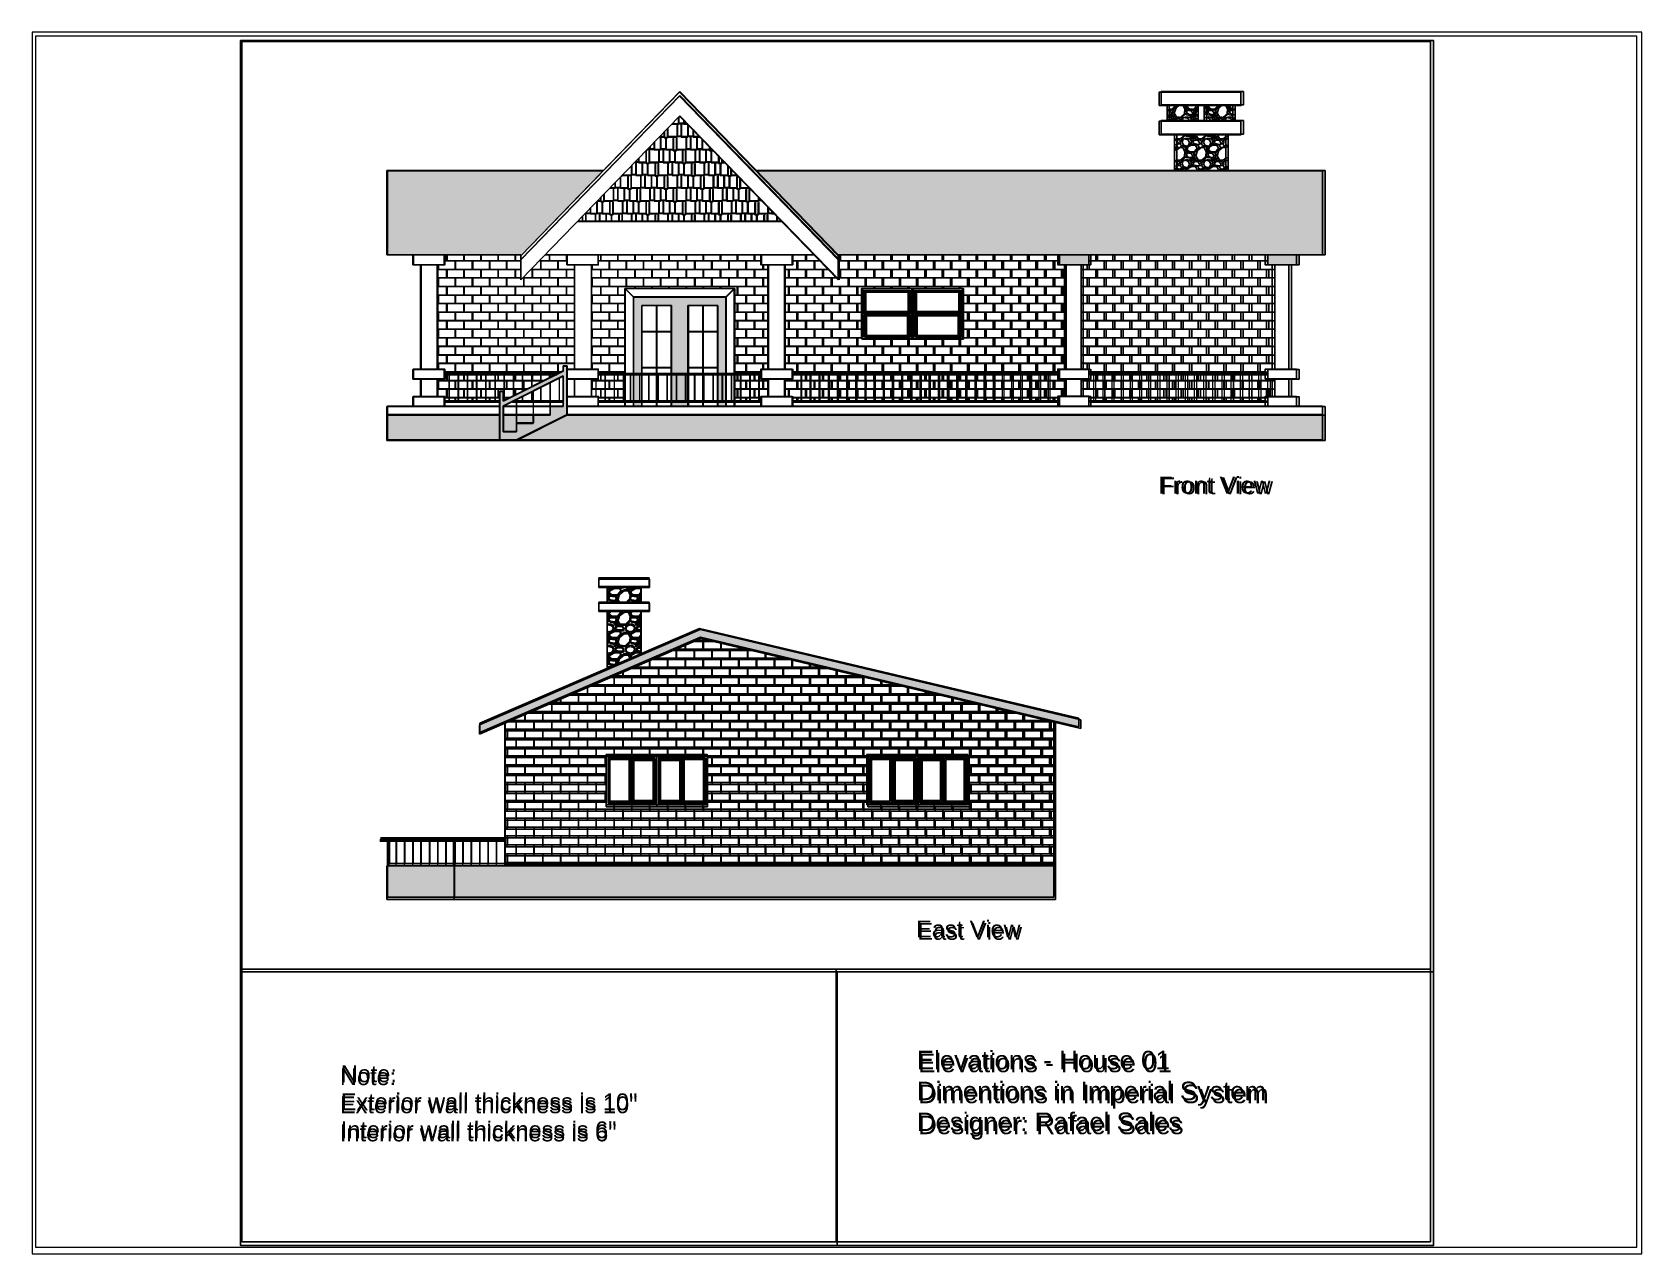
# Paper-space layout 'Layout1' of a CAD drawing. Header units: millimetres. Extents: x 0 to 257, y 0 to 195.
# The model-space entities are those that its viewports show. They can reach past a viewport. Long polylines and large blocks are cut down to what shows.
import ezdxf

# ---------------------------------------------------------------- set-up
doc = ezdxf.new("R2010")
doc.units = ezdxf.units.MM
for name, color, linetype in [('Dim', 21, 'Continuous'), ('Hatches', 3, 'Continuous'), ('Text', 2, 'Continuous')]:
    doc.layers.add(name, color=color, linetype=linetype)
doc.styles.get("Standard").update_dxf_attribs({"font": 'arial.ttf'})
pattern_1 = [(0, (-2280.477, -1784.411), (19.431, 9.144), [4.572, -3.81, 5.334, -2.286, 6.858, -3.048]), (0, (-2275.905, -1784.03), (19.431, 9.144), [3.81, -14.478, 3.048, -4.572]), (0, (-2266.761, -1784.983), (19.431, 9.144), [2.286, -23.622]), (90, (-2280.477, -1784.4114), (-6.477, 9.144), [8.763, -27.813]), (90, (-2275.905, -1784.4114), (-6.477, 9.144), [8.5725, -28.0035]), (90, (-2272.095, -1784.4114), (-6.477, 9.144), [8.001, -28.575]), (90, (-2266.761, -1784.983), (-6.477, 9.144), [8.763, -27.813]), (90, (-2264.475, -1784.983), (-6.477, 9.144), [8.763, -27.813]), (90, (-2257.617, -1784.4114), (-6.477, 9.144), [8.382, -28.194])]
pattern_2 = [(0, (-2280.477, -1784.4114), (0, 6.096), []), (90, (-2280.477, -1784.4114), (-6.096, 6.096), [6.096, -6.096])]

# ---------------------------------------------------------------- blocks, each defined once
blk = doc.blocks.new('Window - Wood Frame 36 x 36 in.')
for p, q in [((1.5, 18.5), (34.5, 18.5)), ((2, 17.5), (34, 17.5)), ((2.5, 19.5), (33.5, 19.5)), ((3, 16.5), (33, 16.5))]:
    blk.add_line(p, q)
blk.add_lwpolyline([(0, 0), (0, 36), (36, 36), (36, 0)], close=True)
for points in [[(1.5, 18.5), (1.5, 34.5), (34.5, 34.5), (34.5, 18.5)], [(2.5, 19.5), (2.5, 33.5), (33.5, 33.5), (33.5, 19.5)], [(34, 17.5), (34, 1.5), (2, 1.5), (2, 17.5)], [(33, 16.5), (33, 2.5), (3, 2.5), (3, 16.5)]]:
    blk.add_lwpolyline(points)
blk = doc.blocks.new('Front View')
at = {"true_color": 0x991b1e, "transparency": 33554687}
h = blk.add_hatch(dxfattribs=at)
h.set_pattern_fill('AR-RSHKE', color=244, scale=0.03)
h.set_pattern_definition(pattern_1)
h.paths.add_polyline_path([(281.4, 156), (208.7, 231), (136, 156)])
at = {"true_color": 0x991b1e, "transparency": 33554610}
h = blk.add_hatch(dxfattribs=at)
h.set_pattern_fill('AR-RSHKE', color=244, scale=0.03)
h.set_pattern_definition(pattern_1)
h.paths.add_polyline_path([(668, 132), (649.4, 132), (649.4, 124.9), (627.1, 124.9), (627.1, 132), (501.1, 132), (501.1, 125), (478.9, 125), (478.9, 132), (321.4, 132), (263.2, 192), (668, 192)])
h.paths.add_polyline_path([(154.2, 192), (0, 192), (0, 132), (96, 132)])
at = {"true_color": 0xcecce6, "transparency": 33554607}
h = blk.add_hatch(dxfattribs=at)
h.set_pattern_fill('AR-B816', color=254, scale=0.03)
h.set_pattern_definition(pattern_2)
h.paths.add_polyline_path([(133.7, 124.9), (128.3, 124.9), (128.3, 132), (112.7, 132), (95.4, 114.2), (95.4, 132), (40.9, 132), (40.9, 124.9), (36, 124.9), (36, 50.5), (40.9, 50.5), (40.9, 47), (121.3, 47), (125.6, 49.2), (125.6, 52.7), (128.3, 52.7), (128.3, 50.5), (133.7, 50.5)])
h.paths.add_polyline_path([(483.7, 125), (478.9, 125), (478.9, 132), (321.4, 132), (322, 131.4), (322, 114.2), (304.7, 132), (289.1, 132), (289.1, 124.9), (283.7, 124.9), (283.7, 50.5), (289.1, 50.5), (289.1, 47), (478.9, 47), (478.9, 50.5), (483.7, 50.5)])
h.paths.add_polyline_path([(338.6, 108), (410.6, 108), (410.6, 72), (374.6, 72), (338.6, 72)], flags=16)
h.paths.add_polyline_path([(340.1, 106.5), (373.1, 106.5), (373.1, 90.5), (340.1, 90.5)], flags=0)
h.paths.add_polyline_path([(341.1, 105.5), (372.1, 105.5), (372.1, 91.5), (341.1, 91.5)], flags=0)
h.paths.add_polyline_path([(340.6, 89.5), (372.6, 89.5), (372.6, 73.5), (340.6, 73.5)], flags=0)
h.paths.add_polyline_path([(341.6, 88.5), (371.6, 88.5), (371.6, 74.5), (341.6, 74.5)], flags=0)
h.paths.add_polyline_path([(376.1, 106.5), (409.1, 106.5), (409.1, 90.5), (376.1, 90.5)], flags=0)
h.paths.add_polyline_path([(377.1, 105.5), (408.1, 105.5), (408.1, 91.5), (377.1, 91.5)], flags=0)
h.paths.add_polyline_path([(376.6, 89.5), (408.6, 89.5), (408.6, 73.5), (376.6, 73.5)], flags=0)
h.paths.add_polyline_path([(377.6, 88.5), (407.6, 88.5), (407.6, 74.5), (377.6, 74.5)], flags=0)
h.paths.add_polyline_path([(632, 124.9), (627.1, 124.9), (627.1, 132), (501.1, 132), (501.1, 125), (495.7, 125), (495.7, 50.5), (501.1, 50.5), (501.1, 47), (627.1, 47), (627.1, 50.5), (632, 50.5)])
at = {"true_color": 0xcecce6, "transparency": 33554687}
h = blk.add_hatch(dxfattribs=at)
h.set_pattern_fill('AR-B816', color=254, scale=0.03)
h.set_pattern_definition(pattern_2)
h.paths.add_polyline_path([(121.3, 47), (125.6, 49.2), (125.6, 52.7), (128.3, 52.7), (128.3, 50.5), (133.7, 50.5), (133.7, 124.9), (128.3, 124.9), (128.3, 132), (112.7, 132), (95.4, 114.2), (95.4, 132), (40.9, 132), (40.9, 124.9), (36, 124.9), (36, 50.5), (40.9, 50.5), (40.9, 47)])
h = blk.add_hatch(dxfattribs=at)
h.set_pattern_fill('AR-B816', color=254, scale=0.03)
h.set_pattern_definition(pattern_2)
h.paths.add_polyline_path([(150.6, 132), (150.6, 124.9), (145.7, 124.9), (145.7, 50.5), (150.6, 50.5), (150.6, 47), (169.7, 47), (169.7, 108), (247.7, 108), (247.7, 47), (266.8, 47), (266.8, 50.5), (271.7, 50.5), (271.7, 124.9), (266.8, 124.9), (266.8, 132)])
h.paths.add_polyline_path([(247.7, 47), (247.7, 27.5), (266.8, 27.5), (266.8, 31), (271.7, 31), (271.7, 43.5), (266.8, 43.5), (266.8, 47)])
h.paths.add_polyline_path([(169.7, 47), (150.6, 47), (150.6, 43.5), (145.7, 43.5), (145.7, 31), (150.6, 31), (150.6, 27.5), (169.7, 27.5)])
at = {"true_color": 0x727430}
h = blk.add_hatch(color=67, dxfattribs=at)
h.dxf.hatch_style = 1
h.paths.add_polyline_path([(214.7, 96), (235.7, 96), (235.7, 24), (241.7, 24), (241.7, 102), (175.7, 102), (175.7, 24), (181.7, 24), (181.7, 96), (202.7, 96), (202.7, 24), (214.7, 24)])
at = {"true_color": 0xcecce6, "transparency": 33554687}
h = blk.add_hatch(dxfattribs=at)
h.set_pattern_fill('AR-B816', color=254, scale=0.03)
h.set_pattern_definition(pattern_2)
h.paths.add_polyline_path([(40.9, 47), (40.9, 43.5), (36, 43.5), (36, 31), (40.9, 31), (40.9, 27.5), (80.3, 27.5), (80.3, 34.7), (83, 34.7), (83, 27.9), (121.3, 47)])
h.paths.add_polyline_path([(289.1, 47), (289.1, 43.5), (283.7, 43.5), (283.7, 31), (289.1, 31), (289.1, 27.5), (478.9, 27.5), (478.9, 31.1), (483.7, 31.1), (483.7, 43.5), (478.9, 43.5), (478.9, 47)])
h.paths.add_polyline_path([(501.1, 47), (501.1, 43.5), (495.7, 43.5), (495.7, 31.1), (501.1, 31.1), (501.1, 27.5), (627.1, 27.5), (627.1, 31), (632, 31), (632, 43.5), (627.1, 43.5), (627.1, 47)])
at = {"true_color": 0x986625, "transparency": 33554687}
h = blk.add_hatch(color=37, dxfattribs=at)
h.dxf.hatch_style = 1
h.paths.add_polyline_path([(128.3, 18), (128.3, 52.7), (125.6, 52.7), (125.6, 49.2), (83, 27.9), (83, 34.7), (80.3, 34.7), (80.3, 0), (83, 0), (92.3, 0)])
h.paths.add_polyline_path([(116.3, 18), (104.3, 18), (104.3, 12), (92.3, 12), (92.3, 6), (83, 6), (83, 24.3), (125.6, 45.7), (125.6, 24), (116.3, 24)], flags=16)
h.paths.add_polyline_path([(92.3, 18), (92.3, 27.5), (104.3, 27.5), (104.3, 18)], flags=0)
at = {"true_color": 0xcecce6, "transparency": 33554687}
h = blk.add_hatch(dxfattribs=at)
h.set_pattern_fill('AR-CONC', color=254, scale=0.03)
h.set_pattern_definition([(50, (-2280.477, -1784.4114), (5.46554, -0.4781726), [0.5715, -6.2865]), (355, (-2280.477, -1784.4114), (-1.057303, 5.731705), [0.4572, -5.0292175]), (100.45144, (-2280.0217, -1784.451), (4.4082374, 5.2535326), [0.4857, -5.342707]), (46.1842, (-2280.477, -1782.8874), (8.132371, -1.26127), [0.85725, -9.42975]), (96.63556, (-2279.7995, -1782.9925), (7.122124, 7.422784), [0.72855, -8.014068]), (351.18415, (-2280.477, -1782.887), (7.122124, 7.422784), [0.6858, -7.543792]), (21, (-2279.715, -1783.2684), (4.548432, -3.067956), [0.5715, -6.2865]), (326, (-2279.715, -1783.2684), (1.854061, 5.525639), [0.4572, -5.0292]), (71.45144, (-2279.336, -1783.524), (6.4024926, 2.457683), [0.4857, -5.342698]), (37.5, (-2280.4772, -1784.4114), (0.0926581, 2.5366512), [0, -4.96824, 0, -5.1054, 0, -5.04825]), (7.5, (-2280.4772, -1784.4114), (2.0045899, 3.0054172), [0, -2.91084, 0, -4.85394, 0, -1.92405]), (327.5, (-2282.1764, -1784.4114), (4.0677179, -0.1718623), [0, -1.905, 0, -5.9436, 0, -7.8867]), (317.5, (-2282.9384, -1784.4114), (4.4438754, 0.7627947), [0, -2.4765, 0, -3.94716, 0, -5.6007])])
h.paths.add_polyline_path([(668, 18), (128.3, 18), (92.3, 0), (668, 0)])
h.paths.add_polyline_path([(80.3, 18), (0, 18), (0, 0), (80.3, 0)])
h.paths.add_polyline_path([(104.3, 18), (92.3, 18), (92.3, 12), (104.3, 12)], flags=17)
h.paths.add_polyline_path([(92.3, 18), (83, 18), (83, 6), (92.3, 6), (92.3, 12)])
for p, q in [((208.7, 248.2), (95.4, 131.4)), ((208.7, 245.4), (95.4, 128.6)), ((208.7, 248.2), (322, 131.4)), ((208.7, 245.4), (322, 128.6)), ((208.7, 231), (95.4, 114.2)), ((208.7, 231), (322, 114.2)), ((577.5, 227.5), (577.5, 238.7)), ((583.5, 227.5), (583.5, 238.7)), ((0, 132), (0, 192)), ((154.2, 192), (0, 192)), ((668, 192), (263.2, 192)), ((668, 192), (668, 132)), ((281.4, 156), (136, 156)), ((95.4, 132), (0, 132)), ((95.4, 114.2), (95.4, 131.4)), ((304.7, 132), (112.7, 132)), ((133.7, 132), (133.7, 132)), ((145.7, 132), (145.7, 132)), ((271.7, 132), (271.7, 132)), ((283.7, 132), (283.7, 132)), ((668, 132), (322, 132)), ((322, 114.2), (322, 131.4)), ((24, 124.9), (24, 50.5)), ((36, 124.9), (36, 50.5)), ((133.7, 124.9), (133.7, 50.5)), ((145.7, 124.9), (145.7, 50.5)), ((271.7, 124.9), (271.7, 50.5)), ((283.7, 124.9), (283.7, 50.5)), ((483.7, 125), (483.7, 50.5)), ((495.7, 125), (495.7, 50.5)), ((632, 124.9), (632, 50.5)), ((644, 124.9), (644, 50.5)), ((247.7, 108), (169.7, 108)), ((169.7, 108), (169.7, 24)), ((169.7, 108), (175.7, 102)), ((241.7, 102), (247.7, 108)), ((247.7, 108), (247.7, 24)), ((338.6, 108), (410.6, 108)), ((241.7, 102), (175.7, 102)), ((175.7, 102), (175.7, 24)), ((202.7, 96), (181.7, 96)), ((181.7, 96), (181.7, 24)), ((192.2, 96), (192.2, 24)), ((202.7, 96), (202.7, 24)), ((235.7, 96), (214.7, 96)), ((214.7, 96), (214.7, 24)), ((225.2, 96), (225.2, 24)), ((235.7, 96), (235.7, 24)), ((241.7, 102), (241.7, 24)), ((181.7, 77.3), (202.7, 77.3)), ((214.7, 77.3), (235.7, 77.3)), ((125.6, 49.2), (83, 27.9)), ((181.7, 51.7), (202.7, 51.7)), ((214.7, 51.7), (235.7, 51.7)), ((24, 43.5), (24, 31)), ((36, 43.5), (36, 31)), ((125.6, 45.7), (83, 24.3)), ((133.7, 43.5), (133.7, 31)), ((145.7, 43.5), (145.7, 31)), ((271.7, 43.5), (271.7, 31)), ((283.7, 43.5), (283.7, 31)), ((483.7, 43.5), (483.7, 31.1)), ((495.7, 43.5), (495.7, 31.1)), ((632, 43.5), (632, 31)), ((644, 43.5), (644, 31)), ((0, 0), (0, 24)), ((80.3, 24), (0, 24)), ((125.6, 24), (83, 24)), ((116.3, 24), (116.3, 18)), ((668, 24), (128.3, 24)), ((668, 24), (668, 0)), ((80.3, 18), (0, 18)), ((80.3, 18), (24, 18)), ((116.3, 18), (83, 18)), ((116.3, 18), (83, 18)), ((128.3, 18), (92.3, 0)), ((104.3, 12), (92.3, 12)), ((92.3, 12), (92.3, 6)), ((116.3, 18), (104.3, 18)), ((104.3, 18), (104.3, 12)), ((644, 18), (128.3, 18)), ((668, 18), (128.3, 18)), ((668, 0), (0, 0)), ((80.3, 6), (80.3, 0)), ((92.3, 6), (83, 6))]:
    blk.add_line(p, q)
for points in [[(551.2, 238.7), (609.7, 238.7), (609.7, 248.2), (551.2, 248.2)], [(551.2, 217.9), (609.7, 217.9), (609.7, 227.5), (551.2, 227.5)], [(18.6, 124.9), (40.9, 124.9), (40.9, 132), (18.6, 132)], [(128.3, 124.9), (150.6, 124.9), (150.6, 132), (128.3, 132)], [(289.1, 124.9), (266.8, 124.9), (266.8, 132), (289.1, 132)], [(501.1, 125), (478.9, 125), (478.9, 132), (501.1, 132)], [(649.4, 124.9), (627.1, 124.9), (627.1, 132), (649.4, 132)], [(18.6, 43.5), (40.9, 43.5), (40.9, 50.5), (18.6, 50.5)], [(128.3, 43.5), (150.6, 43.5), (150.6, 50.5), (128.3, 50.5)], [(289.1, 43.5), (266.8, 43.5), (266.8, 50.5), (289.1, 50.5)], [(501.1, 43.5), (478.9, 43.5), (478.9, 50.5), (501.1, 50.5)], [(649.4, 43.5), (627.1, 43.5), (627.1, 50.5), (649.4, 50.5)], [(18.6, 24), (40.9, 24), (40.9, 31), (18.6, 31)], [(128.3, 24), (150.6, 24), (150.6, 31), (128.3, 31)], [(289.1, 24), (266.8, 24), (266.8, 31), (289.1, 31)], [(501.1, 24), (478.9, 24), (478.9, 31.1), (501.1, 31.1)], [(649.4, 24), (627.1, 24), (627.1, 31), (649.4, 31)]]:
    blk.add_lwpolyline(points, close=True)
for points in [[(557, 227.5), (557, 238.7), (603.9, 238.7), (603.9, 227.5)], [(598.9, 217.9), (598.9, 192), (562.3, 192), (562.3, 217.9)], [(125.6, 49.2), (125.6, 52.7), (128.3, 52.7), (128.3, 18)], [(219.4, 47), (219.4, 27.5)], [(83, 0), (80.3, 0), (80.3, 34.7), (83, 34.7), (83, 27.9)], [(125.6, 24), (125.6, 45.7)], [(83, 24.3), (83, 6)], [(90.1, 27.9), (90.1, 27.5)]]:
    blk.add_lwpolyline(points)
for points, const_width in [([(40.9, 47), (121.3, 47)], 2), ([(44.3, 47), (44.3, 27.5)], 1), ([(50.8, 47), (50.8, 27.5)], 1), ([(57.4, 47), (57.4, 27.5)], 1), ([(63.9, 47), (63.9, 27.5)], 1), ([(70.4, 47), (70.4, 27.5)], 1), ([(77, 47), (77, 27.5)], 1), ([(83.5, 47), (83.5, 28.1)], 1), ([(90.1, 47), (90.1, 31.4)], 1), ([(96.6, 47), (96.6, 34.7)], 1), ([(103.2, 47), (103.2, 38)], 1), ([(109.7, 47), (109.7, 41.2)], 1), ([(116.3, 47), (116.3, 44.5)], 1), ([(150.6, 47), (266.8, 47)], 2), ([(155.5, 47), (155.5, 27.5)], 1), ([(162.1, 47), (162.1, 27.5)], 1), ([(168.6, 47), (168.6, 27.5)], 1), ([(173.6, 47), (173.6, 27.5)], 1), ([(180.1, 47), (180.1, 27.5)], 1), ([(186.7, 47), (186.7, 27.5)], 1), ([(193.2, 47), (193.2, 27.5)], 1), ([(199.8, 47), (199.8, 27.5)], 1), ([(206.3, 47), (206.3, 27.5)], 1), ([(212.9, 47), (212.9, 27.5)], 1), ([(225.9, 47), (225.9, 27.5)], 1), ([(232.5, 47), (232.5, 27.5)], 1), ([(239, 47), (239, 27.5)], 1), ([(245.6, 47), (245.6, 27.5)], 1), ([(252.1, 47), (252.1, 27.5)], 1), ([(258.7, 47), (258.7, 27.5)], 1), ([(265.2, 47), (265.2, 27.5)], 1), ([(289.1, 47), (478.9, 47)], 2), ([(295.4, 47), (295.4, 27.5)], 1), ([(301.9, 47), (301.9, 27.5)], 1), ([(308.4, 47), (308.4, 27.5)], 1), ([(315, 47), (315, 27.5)], 1), ([(321.5, 47), (321.5, 27.5)], 1), ([(328.1, 47), (328.1, 27.5)], 1), ([(334.6, 47), (334.6, 27.5)], 1), ([(341.2, 47), (341.2, 27.5)], 1), ([(347.7, 47), (347.7, 27.5)], 1), ([(354.2, 47), (354.2, 27.5)], 1), ([(360.8, 47), (360.8, 27.5)], 1), ([(367.3, 47), (367.3, 27.5)], 1), ([(373.9, 47), (373.9, 27.5)], 1), ([(380.4, 47), (380.4, 27.5)], 1), ([(387, 47), (387, 27.5)], 1), ([(393.5, 47), (393.5, 27.5)], 1), ([(400.1, 47), (400.1, 27.5)], 1), ([(406.6, 47), (406.6, 27.5)], 1), ([(413.1, 47), (413.1, 27.5)], 1), ([(419.7, 47), (419.7, 27.5)], 1), ([(426.2, 47), (426.2, 27.5)], 1), ([(432.8, 47), (432.8, 27.5)], 1), ([(439.3, 47), (439.3, 27.5)], 1), ([(445.9, 47), (445.9, 27.5)], 1), ([(452.4, 47), (452.4, 27.5)], 1), ([(458.9, 47), (458.9, 27.5)], 1), ([(465.5, 47), (465.5, 27.5)], 1), ([(472, 47), (472, 27.5)], 1), ([(501.1, 47), (627.1, 47)], 2), ([(504.5, 47), (504.5, 27.6)], 1), ([(511.1, 47), (511.1, 27.6)], 1), ([(517.6, 47), (517.6, 27.6)], 1), ([(524.2, 47), (524.2, 27.6)], 1), ([(530.7, 47), (530.7, 27.6)], 1), ([(537.3, 47), (537.3, 27.6)], 1), ([(543.8, 47), (543.8, 27.6)], 1), ([(550.3, 47), (550.3, 27.6)], 1), ([(556.9, 47), (556.9, 27.6)], 1), ([(563.4, 47), (563.4, 27.6)], 1), ([(570, 47), (570, 27.6)], 1), ([(576.5, 47), (576.5, 27.6)], 1), ([(583.1, 47), (583.1, 27.6)], 1), ([(589.6, 47), (589.6, 27.6)], 1), ([(596.1, 47), (596.1, 27.6)], 1), ([(602.7, 47), (602.7, 27.6)], 1), ([(609.2, 47), (609.2, 27.6)], 1), ([(615.8, 47), (615.8, 27.6)], 1), ([(622.3, 47), (622.3, 27.6)], 1), ([(103.2, 34.4), (103.2, 27.5)], 1), ([(104.3, 18), (104.3, 35)], 1), ([(109.7, 37.7), (109.7, 27.5)], 1), ([(116.3, 41), (116.3, 27.5)], 1), ([(116.3, 24), (116.3, 41)], 1), ([(122.8, 44.2), (122.8, 27.5)], 1), ([(149, 43.5), (149, 31)], 1), ([(628.9, 43.5), (628.9, 31)], 1), ([(40.9, 27.5), (80.3, 27.5)], 2), ([(89.4, 27.5), (125.6, 27.5)], 2), ([(92.3, 12), (92.3, 29)], 1), ([(96.6, 31.2), (96.6, 27.5)], 1), ([(150.6, 27.5), (266.8, 27.5)], 2), ([(478.9, 27.5), (289.1, 27.5)], 2), ([(627.1, 27.5), (501.1, 27.5)], 2)]:
    blk.add_lwpolyline(points, dxfattribs=dict(const_width=const_width))
blk.add_blockref('Window - Wood Frame 36 x 36 in.', (338.6, 72))
at = {"xscale": -1}
blk.add_blockref('Window - Wood Frame 36 x 36 in.', (410.6, 72), dxfattribs=at)

msp = doc.modelspace()

# ---------------------------------------------------------------- hatches: boundary and pattern name
at = {"layer": 'Hatches', "true_color": 0xffffff}
h = msp.add_hatch(dxfattribs=at)
h.set_pattern_fill('GRAVEL', scale=0.6, angle=180)
h.set_pattern_definition([(48.012787, (-73.0216, -23.7684), (121.92, 137.16), [2.05033, -202.9829]), (4.96974, (-71.64996, -22.2444), (-182.87999993, -15.24000087), [3.51843, -348.324293]), (312.510447, (-68.1448, -21.9396), (-152.40000006, 167.63999994), [2.48089, -245.608337]), (87.27369, (-62.20116, -18.1296), (-15.24000003, -304.8), [3.20403, -317.198625]), (112.833654, (-62.04876, -14.9292), (76.2, -182.88), [3.1418, -311.038846]), (177.27369, (-63.26796, -12.0336), (304.8, -15.24000003), [3.20403, -317.198625]), (217.69424, (-66.46836, -11.8812), (198.11999999, 152.40000001), [4.23716, -419.47869]), (252.255328, (-69.82116, -14.472), (-106.68000003, -335.27999999), [4.00032, -396.03154]), (301.429566, (-71.04036, -18.282), (121.92000002, -198.11999999), [3.21488, -318.273274]), (355.23636, (-69.364, -21.0252), (-167.64, 15.24000003), [3.67028, -179.84362]), (42.397438, (-65.70636, -21.33), (182.879999994, 167.640000006), [4.74647, -469.900635]), (318.814075, (-77.2888, -17.9772), (106.68, -91.44), [1.62003, -160.383395]), (351.469234, (-76.06956, -19.044), (-198.12, 30.47999997), [3.08209, -305.127834]), (45, (-73.022, -19.501), (4e-15, 15.24), [2.155256, -19.39736]), (23.19859, (-71.9548, -21.33), (-76.2, -30.48), [1.16065, -114.903734]), (111.80141, (-70.888, -20.8728), (15.24, -45.72), [1.641394, -80.42852]), (210.96376, (-71.4976, -19.3488), (-45.72, -30.48), [2.66592, -86.19779]), (341.56505, (-73.7836, -20.7204), (-30.48, 15.24), [1.92772, -46.26539]), (196.38954, (-62.0488, -20.8728), (-152.4, -45.72), [2.70053, -267.35296]), (250.346176, (-64.6396, -21.6348), (60.96, 167.64), [2.265594, -224.293294]), (113.19859, (-73.7836, -23.7684), (30.48, -76.2), [2.32128, -113.7431]), (163.61046, (-74.698, -21.6348), (152.4, -45.71999999), [2.70053, -267.35296]), (159.443955, (-62.0488, -11.424), (76.2, -30.48), [2.60421, -127.606406]), (114.77514, (-64.4872, -10.5096), (76.2000001, -167.63999996), [2.18203, -216.02156]), (246.80141, (-73.936, -8.5284), (-30.48, -76.2), [2.32128, -113.7431]), (197.354025, (-74.8504, -10.662), (198.12, 60.96000001), [2.554696, -252.914256]), (249.443955, (-66.4684, -8.5284), (30.48, 76.2), [1.302106, -128.90851]), (281.30993, (-73.0216, -8.5284), (15.24, -60.96), [0.77709, -76.93197]), (345.96376, (-72.869, -9.2904), (-45.72, 15.24), [3.1418, -59.69433]), (6.009006, (-69.8212, -10.0524), (-152.4, -15.24), [2.9116, -288.24819]), (123.69007, (-71.4976, -17.977), (15.24, -30.48), [2.197943, -52.75066]), (173.157227, (-72.71676, -16.1484), (-259.08, 30.47999999), [3.83734, -379.896054]), (240.945396, (-76.5268, -15.6912), (60.96, 106.68), [1.56905, -155.336354]), (270, (-77.289, -17.063), (15.24, -15.24), [0.9144, -14.3256]), (300.256437, (-69.5164, -10.5096), (-60.96, 106.68), [2.1172, -209.603645]), (228.012788, (-68.4496, -12.3384), (-121.92, -137.16), [4.10066, -200.932573]), (180, (-71.193, -15.386), (-15.24, -15.24), [3.9624, -11.2776]), (145.304846, (-75.1552, -15.3864), (-152.40000006, 106.67999992), [2.40966, -238.5559]), (74.054604, (-77.1364, -14.0148), (15.24, 60.96), [2.218974, -108.7299]), (27.645975, (-76.52676, -11.8812), (289.56000001, 152.39999998), [3.61287, -357.674787]), (355.426079, (-73.32636, -10.2048), (198.12, -15.24), [3.822177, -378.39508])])
h.paths.add_polyline_path([(2795.9, 2003.4), (2795.9, 2014.6), (2775.4, 2014.6), (2775.4, 2003.4)])
h.paths.add_polyline_path([(2801.9, 2014.6), (2801.9, 2003.4), (2822.3, 2003.4), (2822.3, 2014.6)])
h.paths.add_polyline_path([(2780.8, 1993.8), (2780.8, 1967.9), (2817.3, 1967.9), (2817.3, 1993.8)])
h = msp.add_hatch(dxfattribs=at)
h.set_pattern_fill('GRAVEL', scale=0.6, angle=180)
h.set_pattern_definition([(48.012787, (3950.4458, -1665.5359), (121.92, 137.16), [2.05033, -202.9829]), (4.96974, (3951.81736, -1664.0119), (-182.87999993, -15.24000087), [3.51843, -348.324293]), (312.510447, (3955.3226, -1663.7071), (-152.40000006, 167.63999994), [2.48089, -245.608337]), (87.27369, (3961.26616, -1659.8971), (-15.24000003, -304.8), [3.20403, -317.198625]), (112.833654, (3961.41856, -1656.6967), (76.2, -182.88), [3.1418, -311.038846]), (177.27369, (3960.19936, -1653.8011), (304.8, -15.24000003), [3.20403, -317.198625]), (217.69424, (3956.99896, -1653.6487), (198.11999999, 152.40000001), [4.23716, -419.47869]), (252.255328, (3953.64616, -1656.2395), (-106.68000003, -335.27999999), [4.000317, -396.03154]), (301.429566, (3952.42696, -1660.0495), (121.92000002, -198.11999999), [3.21488, -318.273274]), (355.23636, (3954.1034, -1662.7927), (-167.64, 15.24000003), [3.67028, -179.84362]), (42.397438, (3957.76096, -1663.0975), (182.879999994, 167.640000006), [4.74647, -469.900635]), (318.814075, (3946.1786, -1659.7447), (106.68, -91.44), [1.62003, -160.383395]), (351.469234, (3947.39776, -1660.8115), (-198.12, 30.47999997), [3.08209, -305.127834]), (45, (3950.446, -1661.269), (4e-15, 15.24), [2.155256, -19.39736]), (23.19859, (3951.5126, -1663.0975), (-76.2, -30.48), [1.16065, -114.903734]), (111.80141, (3952.5794, -1662.6403), (15.24, -45.72), [1.641394, -80.42852]), (210.96376, (3951.9698, -1661.1163), (-45.72, -30.48), [2.66592, -86.19779]), (341.56505, (3949.6838, -1662.488), (-30.48, 15.24), [1.92772, -46.26539]), (196.38954, (3961.4186, -1662.6403), (-152.4, -45.72), [2.70053, -267.35296]), (250.346176, (3958.8278, -1663.4023), (60.96, 167.64), [2.265594, -224.293294]), (113.19859, (3949.6838, -1665.5359), (30.48, -76.2), [2.32128, -113.7431]), (163.61046, (3948.7694, -1663.4023), (152.4, -45.71999999), [2.70053, -267.35296]), (159.443955, (3961.4186, -1653.1915), (76.2, -30.48), [2.60421, -127.606406]), (114.77514, (3958.9802, -1652.2771), (76.2000001, -167.63999996), [2.18203, -216.02156]), (246.80141, (3949.5314, -1650.2959), (-30.48, -76.2), [2.32128, -113.7431]), (197.354025, (3948.617, -1652.4295), (198.12, 60.96000001), [2.554696, -252.914256]), (249.443955, (3956.999, -1650.2959), (30.48, 76.2), [1.302106, -128.90851]), (281.30993, (3950.4458, -1650.296), (15.24, -60.96), [0.77709, -76.93197]), (345.96376, (3950.598, -1651.058), (-45.72, 15.24), [3.1418, -59.69433]), (6.009006, (3953.64616, -1651.8199), (-152.4, -15.24), [2.9116, -288.24819]), (123.69007, (3951.9698, -1659.7447), (15.24, -30.48), [2.197943, -52.75066]), (173.157227, (3950.75056, -1657.9159), (-259.08, 30.47999999), [3.83734, -379.896054]), (240.945396, (3946.9406, -1657.4587), (60.96, 106.68), [1.56905, -155.336354]), (270, (3946.179, -1658.83), (15.24, -15.24), [0.9144, -14.3256]), (300.256437, (3953.951, -1652.2771), (-60.96, 106.68), [2.1172, -209.603645]), (228.012788, (3955.0178, -1654.1059), (-121.92, -137.16), [4.10066, -200.932573]), (180, (3952.275, -1657.154), (-15.24, -15.24), [3.9624, -11.2776]), (145.304846, (3948.3122, -1657.1539), (-152.40000006, 106.67999992), [2.40966, -238.5559]), (74.054604, (3946.331, -1655.7823), (15.24, 60.96), [2.218974, -108.7299]), (27.645975, (3946.94056, -1653.6487), (289.56000001, 152.39999998), [3.61287, -357.674787]), (355.426079, (3950.14096, -1651.9723), (198.12, -15.24), [3.822177, -378.39508])])
h.paths.add_polyline_path([(2375.4, 1671.2), (2375.4, 1660), (2399.4, 1660), (2399.4, 1671.2)])
h.paths.add_polyline_path([(2399.4, 1654), (2375.4, 1654), (2375.4, 1612.8), (2399.4, 1623.1)])
at = {"layer": 'Hatches', "true_color": 0x991b1e}
h = msp.add_hatch(color=244, dxfattribs=at)
h.dxf.hatch_style = 1
h.paths.add_polyline_path([(2284.4, 1573.5), (2284.4, 1566.9), (2442, 1634.9), (2712.4, 1570.8), (2712.4, 1577), (2441.4, 1641.2)])
at = {"layer": 'Hatches', "true_color": 0xffffff}
h = msp.add_hatch(dxfattribs=at)
h.set_pattern_fill('BRICK', angle=180)
h.set_pattern_definition([(180, (3961.4186, -1650.296), (-8e-16, -6.35), []), (270, (3961.419, -1650.296), (12.7, -2e-15), [6.35, -6.35]), (270, (3955.069, -1650.296), (12.7, -2e-15), [-6.35, 6.35])])
edge = h.paths.add_edge_path(flags=0)
edge.add_line((2427.2, 1548.2), (2413.2, 1548.2))
edge.add_line((2413.2, 1548.2), (2413.2, 1518.2))
edge.add_line((2413.2, 1518.2), (2427.2, 1518.2))
edge = h.paths.add_edge_path(flags=0)
edge.add_line((2427.2, 1518.2), (2427.2, 1548.2))
edge = h.paths.add_edge_path(flags=0)
edge.add_line((2428.2, 1549.2), (2412.2, 1549.2))
edge.add_line((2412.2, 1549.2), (2412.2, 1517.2))
edge.add_line((2412.2, 1517.2), (2428.2, 1517.2))
edge = h.paths.add_edge_path(flags=0)
edge.add_line((2428.2, 1517.2), (2428.2, 1549.2))
edge = h.paths.add_edge_path(flags=0)
edge.add_line((2430.2, 1517.7), (2444.2, 1517.7))
edge.add_line((2444.2, 1517.7), (2444.2, 1548.7))
edge.add_line((2444.2, 1548.7), (2430.2, 1548.7))
edge = h.paths.add_edge_path(flags=0)
edge.add_line((2430.2, 1517.7), (2430.2, 1548.7))
edge = h.paths.add_edge_path(flags=0)
edge.add_line((2429.2, 1516.7), (2445.2, 1516.7))
edge.add_line((2445.2, 1516.7), (2445.2, 1549.7))
edge.add_line((2445.2, 1549.7), (2429.2, 1549.7))
edge = h.paths.add_edge_path(flags=0)
edge.add_line((2429.2, 1516.7), (2429.2, 1549.7))
h.paths.add_polyline_path([(2410.7, 1515.2), (2446.7, 1515.2), (2446.7, 1551.2), (2410.7, 1551.2)], flags=16)
edge = h.paths.add_edge_path(flags=0)
edge.add_line((2394.2, 1548.2), (2408.2, 1548.2))
edge.add_line((2408.2, 1548.2), (2408.2, 1518.2))
edge.add_line((2408.2, 1518.2), (2394.2, 1518.2))
edge = h.paths.add_edge_path(flags=0)
edge.add_line((2394.2, 1518.2), (2394.2, 1548.2))
edge = h.paths.add_edge_path(flags=0)
edge.add_line((2393.2, 1549.2), (2409.2, 1549.2))
edge.add_line((2409.2, 1549.2), (2409.2, 1517.2))
edge.add_line((2409.2, 1517.2), (2393.2, 1517.2))
edge = h.paths.add_edge_path(flags=0)
edge.add_line((2393.2, 1517.2), (2393.2, 1549.2))
edge = h.paths.add_edge_path(flags=0)
edge.add_line((2391.2, 1517.7), (2377.2, 1517.7))
edge.add_line((2377.2, 1517.7), (2377.2, 1548.7))
edge.add_line((2377.2, 1548.7), (2391.2, 1548.7))
edge = h.paths.add_edge_path(flags=0)
edge.add_line((2391.2, 1517.7), (2391.2, 1548.7))
edge = h.paths.add_edge_path(flags=0)
edge.add_line((2392.2, 1516.7), (2376.2, 1516.7))
edge.add_line((2376.2, 1516.7), (2376.2, 1549.7))
edge.add_line((2376.2, 1549.7), (2392.2, 1549.7))
edge = h.paths.add_edge_path(flags=0)
edge.add_line((2392.2, 1516.7), (2392.2, 1549.7))
h.paths.add_polyline_path([(2410.7, 1515.2), (2374.7, 1515.2), (2374.7, 1551.2), (2410.7, 1551.2)], flags=16)
edge = h.paths.add_edge_path(flags=0)
edge.add_line((2580.4, 1548.2), (2594.4, 1548.2))
edge.add_line((2594.4, 1548.2), (2594.4, 1518.2))
edge.add_line((2594.4, 1518.2), (2580.4, 1518.2))
edge = h.paths.add_edge_path(flags=0)
edge.add_line((2580.4, 1518.2), (2580.4, 1548.2))
edge = h.paths.add_edge_path(flags=0)
edge.add_line((2579.4, 1549.2), (2595.4, 1549.2))
edge.add_line((2595.4, 1549.2), (2595.4, 1517.2))
edge.add_line((2595.4, 1517.2), (2579.4, 1517.2))
edge = h.paths.add_edge_path(flags=0)
edge.add_line((2579.4, 1517.2), (2579.4, 1549.2))
edge = h.paths.add_edge_path(flags=0)
edge.add_line((2577.4, 1517.7), (2563.4, 1517.7))
edge.add_line((2563.4, 1517.7), (2563.4, 1548.7))
edge.add_line((2563.4, 1548.7), (2577.4, 1548.7))
edge = h.paths.add_edge_path(flags=0)
edge.add_line((2577.4, 1517.7), (2577.4, 1548.7))
edge = h.paths.add_edge_path(flags=0)
edge.add_line((2578.4, 1516.7), (2562.4, 1516.7))
edge.add_line((2562.4, 1516.7), (2562.4, 1549.7))
edge.add_line((2562.4, 1549.7), (2578.4, 1549.7))
edge = h.paths.add_edge_path(flags=0)
edge.add_line((2578.4, 1516.7), (2578.4, 1549.7))
h.paths.add_polyline_path([(2596.9, 1515.2), (2560.9, 1515.2), (2560.9, 1551.2), (2596.9, 1551.2)], flags=16)
edge = h.paths.add_edge_path(flags=0)
edge.add_line((2613.4, 1548.2), (2599.4, 1548.2))
edge.add_line((2599.4, 1548.2), (2599.4, 1518.2))
edge.add_line((2599.4, 1518.2), (2613.4, 1518.2))
edge = h.paths.add_edge_path(flags=0)
edge.add_line((2613.4, 1518.2), (2613.4, 1548.2))
edge = h.paths.add_edge_path(flags=0)
edge.add_line((2614.4, 1549.2), (2598.4, 1549.2))
edge.add_line((2598.4, 1549.2), (2598.4, 1517.2))
edge.add_line((2598.4, 1517.2), (2614.4, 1517.2))
edge = h.paths.add_edge_path(flags=0)
edge.add_line((2614.4, 1517.2), (2614.4, 1549.2))
edge = h.paths.add_edge_path(flags=0)
edge.add_line((2616.4, 1517.7), (2630.4, 1517.7))
edge.add_line((2630.4, 1517.7), (2630.4, 1548.7))
edge.add_line((2630.4, 1548.7), (2616.4, 1548.7))
edge = h.paths.add_edge_path(flags=0)
edge.add_line((2616.4, 1517.7), (2616.4, 1548.7))
edge = h.paths.add_edge_path(flags=0)
edge.add_line((2615.4, 1516.7), (2631.4, 1516.7))
edge.add_line((2631.4, 1516.7), (2631.4, 1549.7))
edge.add_line((2631.4, 1549.7), (2615.4, 1549.7))
edge = h.paths.add_edge_path(flags=0)
edge.add_line((2615.4, 1516.7), (2615.4, 1549.7))
h.paths.add_polyline_path([(2596.9, 1515.2), (2632.9, 1515.2), (2632.9, 1551.2), (2596.9, 1551.2)], flags=16)
h.paths.add_polyline_path([(2694.4, 1575.1), (2442, 1634.9), (2302.4, 1574.7), (2302.4, 1473.2), (2694.4, 1473.2)])
at = {"layer": 'Hatches', "true_color": 0x939598}
h = msp.add_hatch(color=252, dxfattribs=at)
h.dxf.hatch_style = 1
h.paths.add_polyline_path([(2218.4, 1473.2), (2218.4, 1449.2), (2266.4, 1449.2), (2266.4, 1473.2)])
at = {"layer": 'Hatches', "true_color": 0xffffff}
h = msp.add_hatch(color=7, dxfattribs=at)
h.dxf.hatch_style = 1
h.paths.add_polyline_path([(2266.4, 1473.2), (2266.4, 1449.2), (2694.4, 1449.2), (2694.4, 1473.2)])

# ---------------------------------------------------------------- linework, layer by layer
for p, q in [((2405.4, 1677.2), (2369.4, 1677.2)), ((2369.4, 1677.2), (2369.4, 1671.2)), ((2405.4, 1671.2), (2405.4, 1677.2)), ((2405.4, 1671.2), (2369.4, 1671.2)), ((2375.4, 1671.2), (2375.4, 1660)), ((2399.4, 1660), (2399.4, 1671.2)), ((2405.4, 1660), (2369.4, 1660)), ((2369.4, 1660), (2369.4, 1654)), ((2405.4, 1654), (2369.4, 1654)), ((2375.4, 1654), (2375.4, 1612.8)), ((2399.4, 1623.1), (2399.4, 1654)), ((2405.4, 1654), (2405.4, 1660)), ((2284.4, 1573.5), (2441.4, 1641.2)), ((2441.4, 1641.2), (2712.4, 1577)), ((2284.4, 1566.9), (2442, 1634.9)), ((2442, 1634.9), (2712.4, 1570.8)), ((2284.4, 1573.5), (2284.4, 1566.9)), ((2302.4, 1574.7), (2302.4, 1473.2)), ((2694.4, 1575.1), (2694.4, 1449.2)), ((2712.4, 1577), (2712.4, 1570.8)), ((2218.4, 1473.2), (2694.4, 1473.2)), ((2218.4, 1473.2), (2218.4, 1449.2)), ((2266.4, 1473.2), (2266.4, 1449.2)), ((2218.4, 1449.2), (2694.4, 1449.2)), ((2114.3, 1397.8), (2963.5, 1397.8)), ((2538.9, 1397.8), (2538.9, 1203.1))]:
    msp.add_line(p, q)
msp.add_lwpolyline([(2114.3, 2060.3), (2963.5, 2060.3), (2963.5, 1203.1), (2114.3, 1203.1)], close=True)
for points, const_width in [([(2213.4, 1491.2), (2266.4, 1491.2)], 2), ([(2219.4, 1473.2), (2219.4, 1491.2)], 2), ([(2225, 1473.2), (2225, 1491.2)], 1), ([(2230.9, 1473.2), (2230.9, 1491.2)], 1), ([(2236.8, 1473.2), (2236.8, 1491.2)], 1), ([(2242.7, 1473.2), (2242.7, 1491.2)], 1), ([(2248.7, 1473.2), (2248.7, 1491.2)], 1), ([(2254.6, 1473.2), (2254.6, 1491.2)], 1), ([(2260.5, 1473.2), (2260.5, 1491.2)], 1), ([(2266.4, 1473.2), (2266.4, 1491.2)], 2), ([(2266.4, 1491.2), (2302.4, 1491.2)], 2), ([(2272.5, 1473.2), (2272.5, 1491.2)], 1), ([(2278.5, 1473.2), (2278.5, 1491.2)], 1), ([(2284.5, 1473.2), (2284.5, 1491.2)], 1), ([(2290.5, 1473.2), (2290.5, 1491.2)], 1), ([(2296.4, 1473.2), (2296.4, 1491.2)], 1)]:
    msp.add_lwpolyline(points, dxfattribs=dict(const_width=const_width))

# ---------------------------------------------------------------- block references
msp.add_blockref('Front View', (2218.4, 1775.9))
at = {"rotation": 90}
for p in [(2410.7, 1515.2), (2596.9, 1515.2)]:
    msp.add_blockref('Window - Wood Frame 36 x 36 in.', p, dxfattribs=at)
at = {"xscale": -1, "rotation": 270}
for p in [(2410.7, 1515.2), (2596.9, 1515.2)]:
    msp.add_blockref('Window - Wood Frame 36 x 36 in.', p, dxfattribs=at)

# ---------------------------------------------------------------- texts
at = {"layer": 'Dim', "insert": (2596.6, 1339.5), "char_height": 13.224, "attachment_point": 1}
msp.add_mtext_dynamic_manual_height_columns('Elevations - House 01\\PDimentions in Imperial System\\PDesigner: Rafael Sales', width=342.098, gutter_width=41.3, heights=[67.9], dxfattribs=at)
at = {"layer": 'Text', "char_height": 12, "attachment_point": 1}
for s, width, insert in [('Front View', 123.345, (2769.1, 1749.5)), ('East View', 213.329, (2596.1, 1432.5)), ('Note:\\PExterior wall thickness is 10"\\PInterior wall thickness is 6"', 213.329, (2185.1, 1329.1))]:
    msp.add_mtext_dynamic_manual_height_columns(s, width=width, gutter_width=12.5, heights=[0], dxfattribs=dict(at, insert=insert))

psp = doc.layouts.get("Layout1")

# ---------------------------------------------------------------- viewports
at = {"layer": '0'}
psp.add_viewport(center=(128.5, 97.5), size=(257, 194.9981), view_center_point=(2538.89, 1631.7), view_height=869.2436, status=3, dxfattribs=at)
psp.add_viewport(center=(128.35, 97.71), size=(255.68, 193.3369), view_center_point=(2538.89, 1631.7), view_height=865.0194, dxfattribs=at)

doc.saveas('drawing.dxf')
